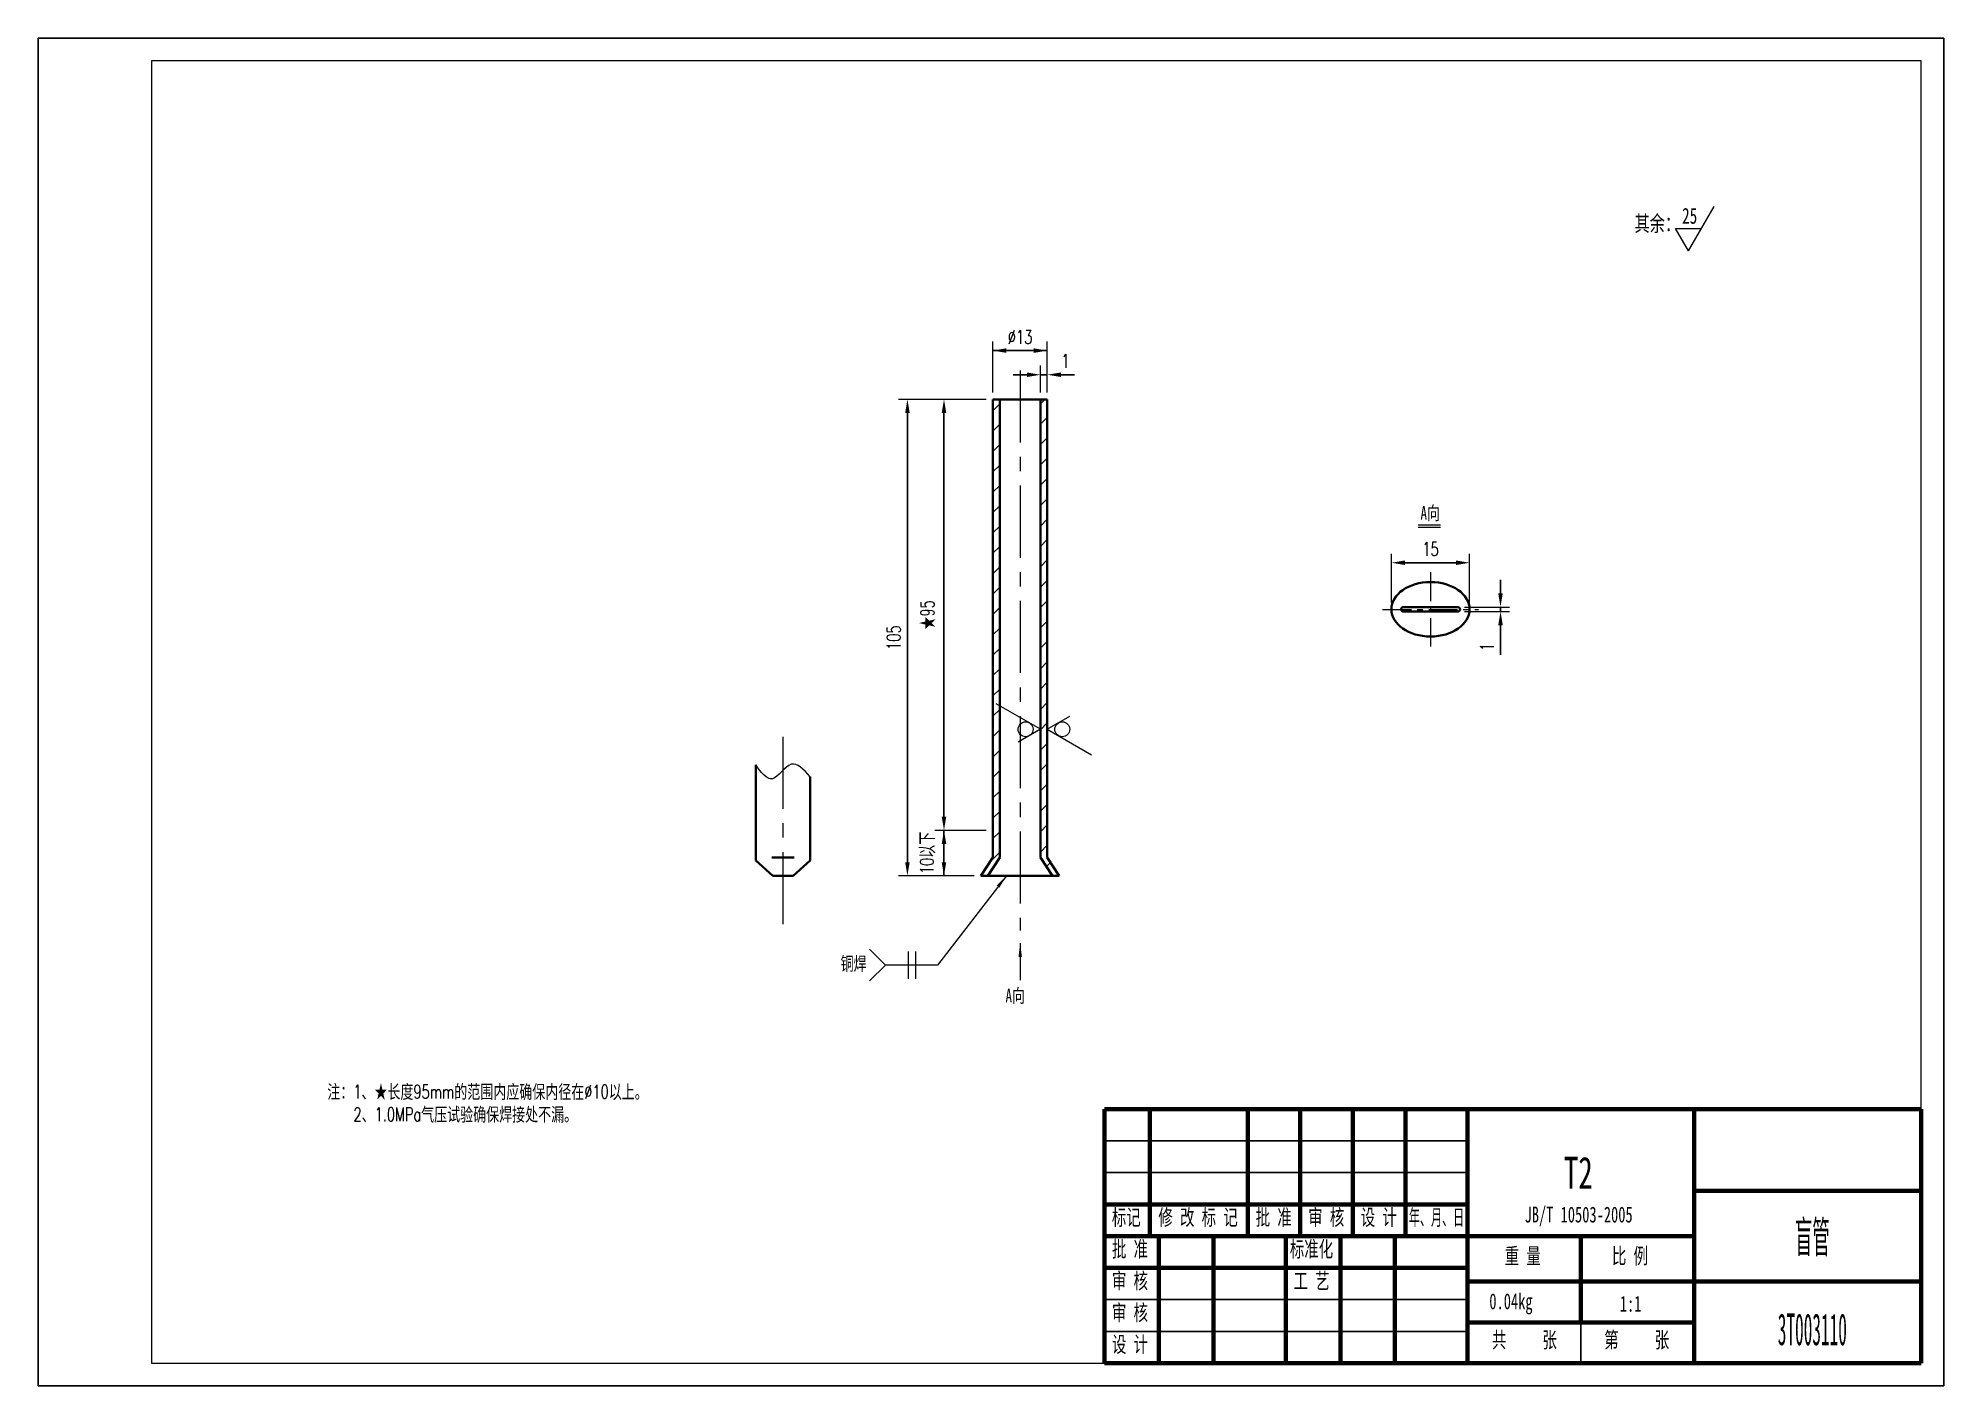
# Model space of a CAD drawing. Header units: millimetres. Extents: x 0 to 420, y 0 to 297.
import ezdxf

# ---------------------------------------------------------------- set-up
doc = ezdxf.new("R2010")
doc.units = ezdxf.units.MM
for name, pattern in [('CENTER', [50.8, 31.75, -6.35, 6.35, -6.35]), ('EB_DASH', [6, 3, -3]), ('EB_DASHDOT', [39, 30, -3, 3, -3])]:
    doc.linetypes.add(name, pattern=pattern)
doc.layers.get('0').update_dxf_attribs({"lineweight": 0})
for name, color, linetype, lineweight in [('2', 1, 'CENTER', 9), ('尺寸线', 4, 'Continuous', 9), ('标注线', 4, 'Continuous', 5), ('点划线', 1, 'EB_DASHDOT', 5), ('粗线', 7, 'Continuous', 15), ('虚线', 2, 'EB_DASH', 5)]:
    doc.layers.add(name, color=color, linetype=linetype, lineweight=lineweight)
doc.layers.add('边框', color=7, linetype='Continuous', lineweight=18, plot=False)
doc.styles.get("Standard").update_dxf_attribs({"font": 'romans.shx', "width": 0.7})
doc.styles.add('TextStyle1', font='', dxfattribs={"width": 0.510669})
doc.styles.add('UserTxtStyle4', font='', dxfattribs={"width": 0.667})
doc.styles.add('机械', font='', dxfattribs={"width": 0.4})
doc.styles.add('标准', font='', dxfattribs={"width": 0.667})
doc.styles.get('TextStyle1').set_extended_font_data('宋体')
doc.styles.get('UserTxtStyle4').set_extended_font_data('宋体')
doc.styles.get('机械').set_extended_font_data('宋体')
doc.styles.get('标准').set_extended_font_data('宋体')
doc.dimstyles.new('标准', dxfattribs={"dimtxt": 3, "dimasz": 3, "dimexe": 2, "dimexo": 1.5, "dimgap": 1.5, "dimtad": 1, "dimdec": 1, "dimzin": 12, "dimdsep": 46, "dimtxsty": 'Standard', "dimcen": 0, "dimdle": 6, "dimclrd": 256, "dimclre": 256, "dimclrt": 256, "dimadec": 1, "dimazin": 3, "dimtfac": 1, "dimtdec": 1, "dimtmove": 0, "dimatfit": 0, "dimfxl": 0, "dimtolj": 1, "dimarcsym": 0})

# ---------------------------------------------------------------- blocks, each defined once
blk = doc.blocks.new('*X41')
at = {"layer": '尺寸线', "linetype": 'ByBlock'}
for points in [[(210.41, 228.14), (213.41, 227.64), (213.41, 228.64)], [(222.41, 228.14), (219.41, 227.64), (219.41, 228.64)]]:
    blk.add_hatch(color=256, dxfattribs=at).paths.add_polyline_path(points, flags=0)
for p, q in [((210.41, 218.9), (210.41, 230.14)), ((222.41, 218.9), (222.41, 230.14))]:
    blk.add_line(p, q, dxfattribs=at)
at = {"layer": '尺寸线', "linetype": 'ByBlock', "lineweight": -2}
for p, q in [((210.41, 228.14), (222.41, 228.14)), ((210.41, 217.4), (210.41, 217.4))]:
    blk.add_line(p, q, dxfattribs=at)
at = {"layer": '尺寸线', "linetype": 'ByBlock', "insert": (216.41, 231.14), "char_height": 3, "width": 8.1, "attachment_point": 5}
blk.add_mtext('%%C13', dxfattribs=at)
blk = doc.blocks.new('*X42')
at = {"layer": '尺寸线', "linetype": 'ByBlock'}
for points in [[(220.91, 222.82), (217.91, 222.32), (217.91, 223.32)], [(222.41, 222.82), (225.41, 222.32), (225.41, 223.32)]]:
    blk.add_hatch(color=256, dxfattribs=at).paths.add_polyline_path(points, flags=0)
at = {"layer": '尺寸线', "linetype": 'ByBlock', "lineweight": -2}
for p, q in [((217.91, 222.82), (214.91, 222.82)), ((220.91, 222.82), (222.41, 222.82)), ((228.41, 222.82), (225.41, 222.82)), ((220.91, 217.4), (220.91, 217.4))]:
    blk.add_line(p, q, dxfattribs=at)
at = {"layer": '尺寸线', "linetype": 'ByBlock'}
for p, q in [((220.91, 218.9), (220.91, 224.82)), ((222.41, 218.9), (222.41, 224.82))]:
    blk.add_line(p, q, dxfattribs=at)
at = {"layer": '尺寸线', "linetype": 'ByBlock', "insert": (226.41, 225.82), "char_height": 3, "width": 1.2, "attachment_point": 5}
blk.add_mtext('1', dxfattribs=at)
blk = doc.blocks.new('*X43')
at = {"layer": '尺寸线', "linetype": 'ByBlock'}
for points in [[(199.64, 217.4), (199.14, 214.4), (200.14, 214.4)], [(199.64, 122.4), (199.14, 125.4), (200.14, 125.4)]]:
    blk.add_hatch(color=256, dxfattribs=at).paths.add_polyline_path(points, flags=0)
for p, q in [((208.91, 217.4), (197.64, 217.4)), ((208.91, 122.4), (197.64, 122.4))]:
    blk.add_line(p, q, dxfattribs=at)
at = {"layer": '尺寸线', "linetype": 'ByBlock', "lineweight": -2}
blk.add_line((199.64, 214.4), (199.64, 125.4), dxfattribs=at)
at = {"layer": '尺寸线', "linetype": 'ByBlock', "insert": (196.13, 169.9), "char_height": 3, "width": 11.2467, "attachment_point": 5, "rotation": 90}
blk.add_mtext('★{95}', dxfattribs=at)
blk = doc.blocks.new('*X44')
at = {"layer": '尺寸线', "linetype": 'ByBlock'}
for points in [[(199.64, 122.4), (199.14, 119.4), (200.14, 119.4)], [(199.64, 112.4), (199.14, 115.4), (200.14, 115.4)]]:
    blk.add_hatch(color=256, dxfattribs=at).paths.add_polyline_path(points, flags=0)
for p, q in [((207.41, 122.4), (197.64, 122.4)), ((206.29, 112.4), (197.64, 112.4))]:
    blk.add_line(p, q, dxfattribs=at)
at = {"layer": '尺寸线', "linetype": 'ByBlock', "lineweight": -2}
for p, q in [((199.64, 122.4), (199.64, 112.4)), ((208.91, 122.4), (208.91, 122.4))]:
    blk.add_line(p, q, dxfattribs=at)
at = {"layer": '尺寸线', "linetype": 'ByBlock', "insert": (196.04, 117.44), "char_height": 3, "width": 16.65, "attachment_point": 5, "rotation": 90}
blk.add_mtext('10以下', dxfattribs=at)
blk = doc.blocks.new('*X45')
at = {"layer": '尺寸线', "linetype": 'Continuous'}
blk.add_hatch(color=256, dxfattribs=at).paths.add_polyline_path([(213.4, 112.4), (211.86, 109.8), (211.27, 110.26)], flags=0)
for p, q in [((213.4, 112.4), (198.22, 92.72)), ((198.22, 92.72), (186.74, 92.72))]:
    blk.add_line(p, q, dxfattribs=at)
at = {"layer": '尺寸线'}
blk.add_line((186.74, 92.72), (186.74, 92.72), dxfattribs=at)
blk = doc.blocks.new('*X46')
at = {"layer": '尺寸线', "linetype": 'ByBlock'}
for points in [[(191.58, 217.4), (191.08, 214.4), (192.08, 214.4)], [(191.58, 112.4), (191.08, 115.4), (192.08, 115.4)]]:
    blk.add_hatch(color=256, dxfattribs=at).paths.add_polyline_path(points, flags=0)
for p, q in [((208.91, 217.4), (189.58, 217.4)), ((206.29, 112.4), (189.58, 112.4))]:
    blk.add_line(p, q, dxfattribs=at)
at = {"layer": '尺寸线', "linetype": 'ByBlock', "lineweight": -2}
blk.add_line((191.58, 214.4), (191.58, 115.4), dxfattribs=at)
at = {"layer": '尺寸线', "linetype": 'ByBlock', "insert": (188.58, 164.9), "char_height": 3, "width": 6.9, "attachment_point": 5, "rotation": 90}
blk.add_mtext('105', dxfattribs=at)
blk = doc.blocks.new('*X47')
at = {"layer": '尺寸线', "linetype": 'ByBlock'}
for points in [[(322.29, 171.63), (321.79, 174.63), (322.79, 174.63)], [(322.29, 170.63), (321.79, 167.63), (322.79, 167.63)]]:
    blk.add_hatch(color=256, dxfattribs=at).paths.add_polyline_path(points, flags=0)
at = {"layer": '尺寸线', "linetype": 'ByBlock', "lineweight": -2}
for p, q in [((322.29, 174.63), (322.29, 177.63)), ((312.86, 171.63), (312.86, 171.63)), ((322.29, 171.63), (322.29, 170.63)), ((322.29, 161.13), (322.29, 167.63))]:
    blk.add_line(p, q, dxfattribs=at)
at = {"layer": '尺寸线', "linetype": 'ByBlock'}
for p, q in [((314.36, 171.63), (324.29, 171.63)), ((314.36, 170.63), (324.29, 170.63))]:
    blk.add_line(p, q, dxfattribs=at)
at = {"layer": '尺寸线', "linetype": 'ByBlock', "insert": (319.29, 162.88), "char_height": 3, "width": 6, "attachment_point": 5, "rotation": 90}
blk.add_mtext('1', dxfattribs=at)
blk = doc.blocks.new('*X48')
at = {"layer": '尺寸线', "linetype": 'ByBlock'}
for points in [[(298.23, 181.39), (301.23, 181.89), (301.23, 180.89)], [(315.48, 181.39), (312.48, 181.89), (312.48, 180.89)]]:
    blk.add_hatch(color=256, dxfattribs=at).paths.add_polyline_path(points, flags=0)
for p, q in [((298.23, 172.6), (298.23, 183.39)), ((315.48, 172.6), (315.48, 183.39))]:
    blk.add_line(p, q, dxfattribs=at)
at = {"layer": '尺寸线', "linetype": 'ByBlock', "lineweight": -2}
blk.add_line((312.48, 181.39), (301.23, 181.39), dxfattribs=at)
at = {"layer": '尺寸线', "linetype": 'ByBlock', "insert": (306.86, 184.39), "char_height": 3, "width": 3.9, "attachment_point": 5}
blk.add_mtext('15', dxfattribs=at)
blk = doc.blocks.new('*X49')
at = {"layer": '尺寸线', "linetype": 'Continuous'}
blk.add_hatch(color=256, dxfattribs=at).paths.add_polyline_path([(216.43, 97.53), (216.81, 94.53), (216.06, 94.53)], flags=0)
blk.add_line((216.43, 97.53), (216.43, 89.43), dxfattribs=at)
at = {"layer": '尺寸线'}
blk.add_line((216.43, 89.43), (216.43, 89.43), dxfattribs=at)

msp = doc.modelspace()

# ---------------------------------------------------------------- hatches: boundary and pattern name
at = {"layer": '尺寸线'}
h = msp.add_hatch(dxfattribs=at)
h.set_pattern_fill('ANSI31', color=256, style=0, pattern_type=0)
h.paths.add_polyline_path([(209.29, 112.4), (211.91, 116.41), (211.91, 217.4), (210.41, 217.4), (210.41, 116.41), (207.79, 112.4)], flags=0)
h.paths.add_polyline_path([(225.03, 112.4), (222.41, 116.41), (222.41, 217.4), (220.91, 217.4), (220.91, 116.41), (223.53, 112.4)], flags=0)

# ---------------------------------------------------------------- linework, layer by layer
at = {"color": 7, "linetype": 'Continuous', "lineweight": 35}
for p, q in [((210.41, 217.4), (222.41, 217.4)), ((210.41, 217.4), (210.41, 116.41)), ((211.91, 217.4), (211.91, 116.41)), ((220.91, 116.41), (220.91, 217.4)), ((222.41, 116.41), (222.41, 217.4)), ((300.86, 171.63), (312.86, 171.63)), ((300.86, 170.63), (312.86, 170.63)), ((158.16, 136.85), (158.16, 115.74)), ((170.16, 115.74), (170.16, 134.24)), ((161.91, 112.4), (158.16, 115.74)), ((161.71, 116.41), (166.61, 116.41)), ((166.42, 112.4), (170.16, 115.74)), ((210.41, 116.41), (207.79, 112.4)), ((211.91, 116.41), (209.29, 112.4)), ((220.91, 116.41), (223.53, 112.4)), ((222.41, 116.41), (225.03, 112.4)), ((166.42, 112.4), (161.91, 112.4)), ((207.79, 112.4), (225.03, 112.4))]:
    msp.add_line(p, q, dxfattribs=at)
for centre, start, end in [((300.86, 171.13), 90, 270), ((312.86, 171.13), 270, 90)]:
    msp.add_arc(centre, 0.5, start, end, dxfattribs=at)
msp.add_ellipse((306.86, 171.13), major_axis=(-8.62, 0), ratio=0.695816, dxfattribs=at)
at = {"layer": '2', "ltscale": 0.5}
for p, q in [((216.41, 223.78), (216.41, 100.36)), ((164.16, 143.04), (164.16, 100.36))]:
    msp.add_line(p, q, dxfattribs=at)
at = {"layer": '2', "ltscale": 0.2}
for p, q in [((306.87, 179.31), (306.87, 162.9)), ((296.31, 171.1), (317.43, 171.1))]:
    msp.add_line(p, q, dxfattribs=at)
at = {"layer": '尺寸线'}
for p, q in [((304.13, 189.72), (309.08, 189.72)), ((304.13, 189.26), (309.08, 189.26)), ((186.74, 92.72), (183.25, 96.21)), ((186.74, 92.72), (183.25, 89.23)), ((191.83, 89.72), (191.83, 95.72)), ((193.4, 89.72), (193.4, 95.72))]:
    msp.add_line(p, q, dxfattribs=at)
for centre in [(217.62, 144.69), (225.7, 144.69)]:
    msp.add_circle(centre, 1.64, dxfattribs=at)
msp.add_open_spline([(170.16, 134.24), (168.74, 135.81), (165.84, 139), (161.92, 131.72), (159.37, 135.19), (158.16, 136.85)], degree=3, knots=[0, 0, 0, 0, 433.480607, 886.076661, 1298.748683, 1298.748683, 1298.748683, 1298.748683], dxfattribs=at)
at = {"layer": '标注线'}
for p, q in [((363.74, 250.11), (369.38, 259.87)), ((360.88, 255.06), (366.61, 255.06)), ((363.74, 250.11), (360.88, 255.06)), ((220.91, 144.69), (211.15, 150.32)), ((222.41, 144.69), (227.37, 147.55)), ((220.91, 144.69), (215.96, 141.83)), ((222.41, 144.69), (232.17, 139.05))]:
    msp.add_line(p, q, dxfattribs=at)
at = {"layer": '点划线', "linetype": 'Continuous', "lineweight": 25}
for p, q in [((315, 54), (235, 54)), ((315, 47), (235, 47)), ((315, 19), (235, 19)), ((315, 12), (235, 12))]:
    msp.add_line(p, q, dxfattribs=at)
at = {"layer": '粗线'}
for p, q in [((415, 292), (25, 292)), ((25, 292), (25, 5)), ((415, 5), (415, 292)), ((25, 5), (415, 5))]:
    msp.add_line(p, q, dxfattribs=at)
at = {"layer": '粗线', "linetype": 'Continuous', "lineweight": 70}
for p, q in [((235, 61), (415, 61)), ((235, 61), (235, 5)), ((245, 33), (245, 61)), ((266.58, 33), (266.58, 61)), ((278.17, 33), (278.17, 61)), ((289.75, 33), (289.75, 61)), ((301.33, 33), (301.33, 61)), ((315, 61), (315, 5)), ((365, 5), (365, 61)), ((415, 61), (415, 5)), ((415, 43), (365, 43)), ((315, 40), (235, 40)), ((365, 33), (235, 33)), ((247, 5), (247, 33)), ((259, 5), (259, 33)), ((275, 5), (275, 33)), ((287, 5), (287, 33)), ((299, 5), (299, 33)), ((340, 33), (340, 14)), ((315, 26), (235, 26)), ((365, 23), (315, 23)), ((415, 23), (365, 23)), ((365, 14), (315, 14)), ((415, 5), (235, 5))]:
    msp.add_line(p, q, dxfattribs=at)
at = {"layer": '虚线', "linetype": 'Continuous', "lineweight": 25}
msp.add_line((340, 14), (340, 5), dxfattribs=at)
at = {"layer": '边框', "linetype": 'Continuous', "lineweight": 25}
for p, q in [((0, 0), (0, 297)), ((0, 297), (420, 297)), ((420, 297), (420, 0)), ((420, 0), (0, 0))]:
    msp.add_line(p, q, dxfattribs=at)

# ---------------------------------------------------------------- block references
at = {"layer": '尺寸线'}
for name in ['*X45', '*X49']:
    msp.add_blockref(name, (0, 0), dxfattribs=at)

# ---------------------------------------------------------------- texts
at = {"layer": '尺寸线', "char_height": 3, "attachment_point": 1}
for s, insert, width in [('{\\fSimSun|b0|i0|c119|p8;A}向', (304.66, 193.86), 10.8213), ('铜焊', (176.85, 94.56), 10.8213), ('{\\fSimSun|b0|i0|c119|p8;A}向', (213.2, 87.5), 10.8213), ('注：{1}、★长度{95mm}的范围内应确保内径在{%%C10}以上。\\P{    2}、{1.0MPa}气压试验确保焊接处不漏。', (63.73, 66.31), 131.3302)]:
    msp.add_mtext(s, dxfattribs=dict(at, insert=insert, width=width))
at = {"layer": '标注线', "char_height": 3.5, "attachment_point": 1}
for s, insert, width in [('其余：', (351.83, 257.92), 39.1474), ('{\\fSimSun|b0|i0|c119|p8;25}', (362.31, 259.59), 5.3193)]:
    msp.add_mtext(s, dxfattribs=dict(at, insert=insert, width=width))
at = {"layer": '标注线', "attachment_point": 5}
for s, insert, char_height, width, style in [('T2', (339.44, 46.99), 7, 12.0875, '标准'), ('JB/T 10503-2005', (339.5, 37.33), 3.5, 49.1542, '标准'), ('盲管', (391.01, 32.41), 7, 41.9378, '机械'), ('0.04kg', (324.59, 18.06), 3.5, 19.4023, '标准'), ('1:1', (350.97, 18.06), 3.5, 8.5339, '标准'), ('3T003110', (391.01, 12.41), 7, 55.5718, '机械')]:
    msp.add_mtext(s, dxfattribs=dict(at, insert=insert, char_height=char_height, width=width, style=style))
at = {"layer": '粗线', "char_height": 3.5, "attachment_point": 1}
for s, insert, width, style in [('标记', (236.63, 38.9), 12.6841, 'UserTxtStyle4'), ('修 改 标 记', (246.88, 38.9), 35.9513, 'UserTxtStyle4'), ('批 准', (268.33, 38.9), 16.0562, 'UserTxtStyle4'), ('审 核', (279.91, 38.9), 15.7449, 'UserTxtStyle4'), ('设 计', (291.49, 38.9), 15.9524, 'UserTxtStyle4'), ('年、月、日', (302.1, 38.9), 24.288, 'TextStyle1'), ('批 准', (236.65, 31.9), 16.0562, 'UserTxtStyle4'), ('标准化', (275.85, 31.9), 19.3504, 'UserTxtStyle4'), ('重 量', (323.21, 30.4), 16.0562, 'UserTxtStyle4'), ('比 例', (346.84, 30.4), 15.0705, 'UserTxtStyle4'), ('审 核', (236.65, 24.9), 15.7449, 'UserTxtStyle4'), ('工 艺', (276.65, 24.9), 15.8487, 'UserTxtStyle4'), ('审 核', (236.65, 17.9), 15.7449, 'UserTxtStyle4'), ('设 计', (236.65, 10.9), 15.9524, 'UserTxtStyle4'), ('共     张', (320.41, 11.9), 29.3628, 'UserTxtStyle4'), ('第     张', (345.15, 11.9), 29.3369, 'UserTxtStyle4')]:
    msp.add_mtext(s, dxfattribs=dict(at, insert=insert, width=width, style=style))

# ---------------------------------------------------------------- dimensions: what is measured, and where the dimension line sits
at = {"layer": '尺寸线'}
for base, p1, text, picture, middle in [((222.41, 228.14), (210.41, 217.4), '%%C13', '*X41', (216.41, 231.14)), ((222.41, 222.82), (220.91, 217.4), '1', '*X42', (226.41, 225.82))]:
    dim = msp.add_linear_dim(base=base, p1=p1, p2=(222.41, 217.4), text=text, dimstyle='标准', override={"dimsah": 1, "dimtmove": 1, "dimatfit": 3, "dimtzin": 0}, dxfattribs=at)
    dim.commit()
    dim.dimension.update_dxf_attribs({"geometry": picture, "text_midpoint": middle, "dimtype": 160})
dim = msp.add_linear_dim(base=(191.58, 112.4), p1=(210.41, 217.4), p2=(207.79, 112.4), angle=90, dimstyle='标准', override={"dimsah": 1, "dimtmove": 1, "dimatfit": 3, "dimtzin": 0}, dxfattribs=at)
dim.commit()
dim.dimension.update_dxf_attribs({"geometry": '*X46', "text_midpoint": (188.58, 164.9), "dimtype": 160})
for base, p1, p2, text, picture, middle in [((199.64, 122.4), (210.41, 217.4), (210.41, 122.4), '★{95}', '*X43', (196.64, 169.9)), ((199.64, 112.4), (208.91, 122.4), (207.79, 112.4), '<>以下', '*X44', (196.64, 117.44))]:
    dim = msp.add_linear_dim(base=base, p1=p1, p2=p2, angle=90, text=text, dimstyle='标准', override={"dimsah": 1, "dimtmove": 1, "dimatfit": 3, "dimtzin": 0}, dxfattribs=at)
    dim.commit()
    dim.dimension.update_dxf_attribs({"geometry": picture, "text_midpoint": middle, "dimtype": 160})
dim = msp.add_linear_dim(base=(298.23, 181.39), p1=(315.48, 171.1), p2=(298.23, 171.1), text='15', dimstyle='标准', override={"dimsah": 1, "dimatfit": 3, "dimtzin": 0}, dxfattribs=at)
dim.commit()
dim.dimension.update_dxf_attribs({"geometry": '*X48', "text_midpoint": (306.86, 184.39)})
dim = msp.add_linear_dim(base=(322.29, 170.63), p1=(312.86, 171.63), p2=(312.86, 170.63), angle=90, dimstyle='标准', override={"dimsah": 1, "dimatfit": 3, "dimtzin": 0}, dxfattribs=at)
dim.commit()
dim.dimension.update_dxf_attribs({"geometry": '*X47', "text_midpoint": (319.29, 162.88)})

doc.saveas('drawing.dxf')
